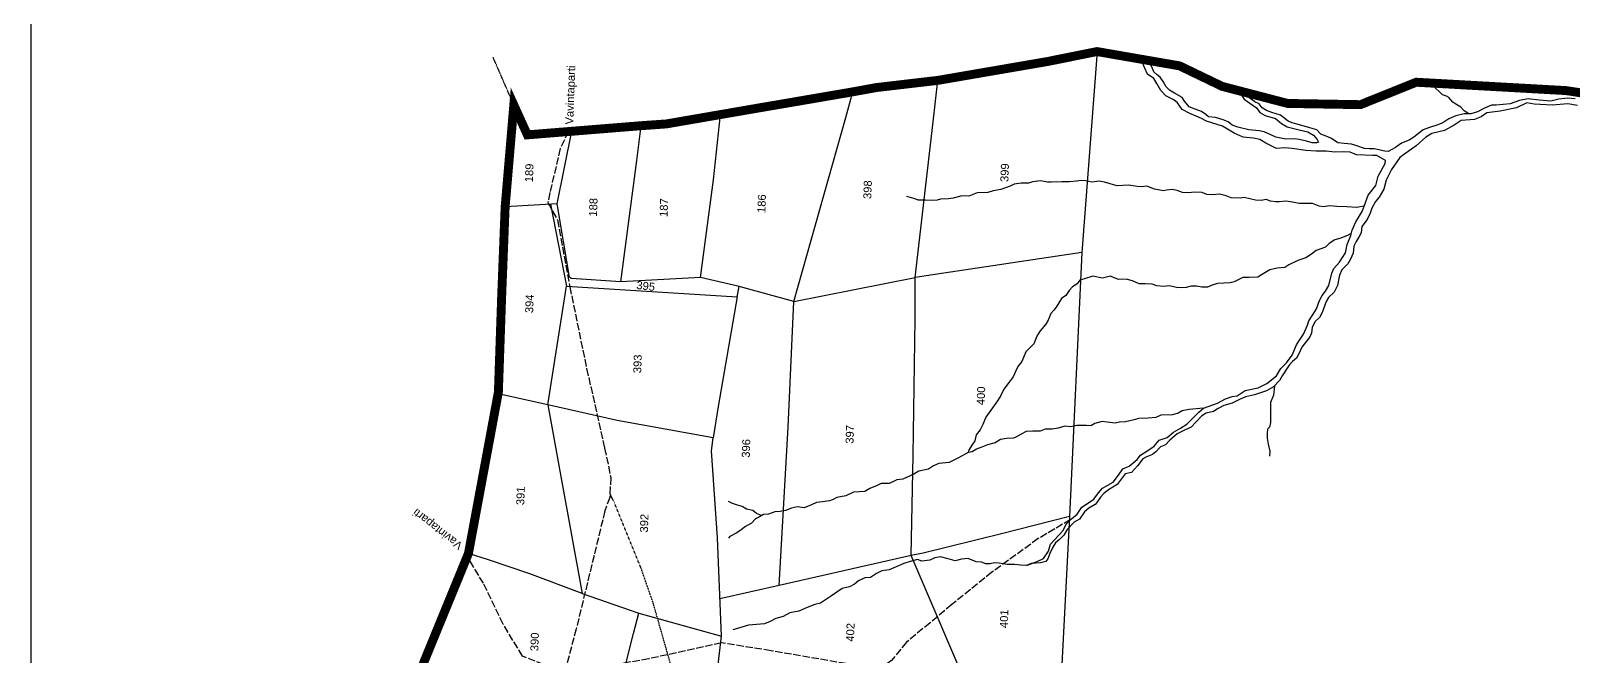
# Model space of a CAD drawing. Header units: inches. Extents: x 342704 to 348847, y 1587316 to 1596013.
# Drawn here: x 342704 to 345213, y 1593498 to 1594515 of the extents above; entities that cross this region are included whole.
import ezdxf

# ---------------------------------------------------------------- set-up
doc = ezdxf.new("R2010")
doc.units = ezdxf.units.IN
doc.header["$MEASUREMENT"] = 0
for name, pattern in [('ACAD_ISO02W100', [15, 12, -3]), ('ACAD_ISO03W100', [30, 12, -18]), ('ACAD_ISO07W100', [3, 0, -3]), ('BORDER', [1.75, 0.5, -0.25, 0.5, -0.25, 0, -0.25])]:
    doc.linetypes.add(name, pattern=pattern)
for name, color, linetype in [('C LINE COO', 6, 'Continuous'), ('CARTTRACK', 30, 'ACAD_ISO02W100'), ('NALA', 4, 'Continuous'), ('SURVEY_BND', 7, 'Continuous'), ('SURVEY_NO', 7, 'Continuous')]:
    doc.layers.add(name, color=color, linetype=linetype)
doc.layers.add('FOOTPATH', color=150, linetype='ACAD_ISO07W100', lineweight=30)
doc.layers.add('VILL_BOUNDARY', color=6, linetype='BORDER', lineweight=30)
doc.styles.get("Standard").update_dxf_attribs({"font": 'arial.ttf'})

msp = doc.modelspace()

# ---------------------------------------------------------------- linework, layer by layer
at = {"layer": 'C LINE COO', "color": 0}
msp.add_lwpolyline([(348846.6, 1587316.4), (348846.6, 1596013.3), (342704, 1596013.3), (342704, 1587316.4), (348846.6, 1587316.4)], dxfattribs=at)
at = {"layer": 'CARTTRACK'}
for points in [[(343578.6, 1594351.2), (343565.3, 1594323.6), (343548.5, 1594252), (343545.1, 1594235.7), (343552.8, 1594221.5), (343561, 1594207.4), (343580.8, 1594098.4), (343608.2, 1593965.6), (343637.5, 1593836.3), (343647.4, 1593788.6), (343645.8, 1593756.1), (343637.9, 1593734.2), (343591.2, 1593542.1), (343564.2, 1593441.1)], [(344395.5, 1593719.9), (344342.9, 1593689), (344267.6, 1593634.4), (344202.5, 1593581.9), (344167, 1593552.1), (344128.7, 1593520.7), (344104.1, 1593490.5), (344082.6, 1593476), (344030.2, 1593485.7), (343908.2, 1593506.6), (343827.5, 1593519.5), (343709.4, 1593493.5), (343619.9, 1593477.9), (343573.9, 1593473.4), (343538.5, 1593484.3), (343503.8, 1593497.8), (343472.4, 1593550), (343440.3, 1593616.3), (343413.9, 1593660.1)]]:
    msp.add_lwpolyline(points, dxfattribs=at)
at = {"layer": 'FOOTPATH', "ltscale": 0.002}
msp.add_lwpolyline([(343745.6, 1593482.2), (343716.1, 1593585.5), (343696.1, 1593642.6), (343653.2, 1593747.7), (343646.1, 1593762.4)], dxfattribs=at)
at = {"layer": 'NALA'}
for points in [[(345220, 1594393.5), (345204.7, 1594396), (345178.8, 1594394), (345149.8, 1594395.7), (345138, 1594397.7), (345120.8, 1594389.9), (345094.3, 1594384.3), (345072.9, 1594381.5), (345063.7, 1594375.1), (345052.9, 1594371), (345030.8, 1594369.1), (345019.6, 1594361.7), (345003.7, 1594353.1), (344983.4, 1594347.8), (344973.6, 1594342.1), (344957.7, 1594328.2), (344937.4, 1594313.5), (344931, 1594308.9), (344917.4, 1594289.2), (344909.2, 1594272.1), (344905.4, 1594257.7), (344897.5, 1594244.2), (344891.5, 1594237.5), (344885.6, 1594226.5), (344882.8, 1594218.4), (344878.2, 1594208.3), (344869.1, 1594196.8), (344868, 1594186.5), (344865, 1594180.2), (344859.9, 1594172.3), (344856.6, 1594164.5), (344855.1, 1594153.4), (344850.7, 1594143.4), (344846.7, 1594136.2), (344841.7, 1594131), (344837, 1594126.2), (344833.2, 1594117.5), (344831.8, 1594112.1), (344829.5, 1594100.6), (344824.2, 1594089.8), (344815.3, 1594081.2), (344811.2, 1594074.7), (344804.8, 1594057), (344800.5, 1594048.9), (344793.3, 1594042.1), (344788.6, 1594032.8), (344787.2, 1594023.3), (344784.3, 1594016.4), (344779.2, 1594010.3), (344771.7, 1594000.5), (344766.7, 1593989.6), (344763.1, 1593982.7), (344756.4, 1593977), (344751.2, 1593971), (344739.9, 1593953.6), (344735.6, 1593946.4), (344725.5, 1593936.1), (344714.1, 1593929.5), (344694.5, 1593923.1), (344679.9, 1593919.7), (344669.2, 1593914.8), (344658.4, 1593909.5), (344644.7, 1593905.8), (344635.7, 1593900.6), (344627.9, 1593895.7), (344616.2, 1593893), (344608.9, 1593889), (344599.8, 1593879.2), (344591.8, 1593870.2), (344580.7, 1593865.3), (344569, 1593859.7), (344556.4, 1593848.8), (344550, 1593841.7), (344541.6, 1593838.2), (344534.4, 1593830.4), (344528.8, 1593825.7), (344517.8, 1593821.5), (344513.2, 1593818.6), (344504.2, 1593807.4), (344494.5, 1593796.8), (344484.2, 1593794.5), (344476.2, 1593783.8), (344471.4, 1593777.3), (344457.4, 1593768.2), (344449.8, 1593762.5), (344444.1, 1593756.2), (344438.3, 1593747.8), (344435.5, 1593744.3), (344425, 1593738.6), (344418.4, 1593732.6), (344409.8, 1593720.6), (344401.2, 1593715.8), (344389.9, 1593703.9), (344384.4, 1593694.6), (344377.7, 1593687.7), (344370.8, 1593682), (344366.6, 1593675), (344362, 1593664.8), (344358.4, 1593656), (344355.3, 1593651.9), (344346.5, 1593649.4), (344331.6, 1593648.3), (344323.8, 1593645.5), (344341.3, 1593652), (344351.2, 1593656.6), (344359.5, 1593668.7), (344363, 1593679.8), (344370, 1593687.6), (344383.2, 1593702.2), (344388.3, 1593712.5), (344396.9, 1593721.4), (344406.3, 1593728.6), (344413.9, 1593740.2), (344421.2, 1593745.3), (344433.1, 1593753.2), (344440.9, 1593763.3), (344447.3, 1593771), (344464.6, 1593781), (344473.4, 1593792.4), (344480.4, 1593802.3), (344490.9, 1593807), (344503.6, 1593817.7), (344509.4, 1593824.7), (344519.7, 1593831.1), (344531.6, 1593839.4), (344539.9, 1593849.3), (344552.5, 1593853.6), (344562.9, 1593862.3), (344574.1, 1593868.9), (344584.4, 1593875.3), (344604.1, 1593894.7), (344611.5, 1593901), (344634.5, 1593909.3), (344647.4, 1593916.5), (344658.6, 1593920.2), (344666.5, 1593921.5), (344679.8, 1593930.1), (344700.8, 1593934.4), (344714.8, 1593941.1), (344730.5, 1593953.9), (344737.5, 1593966), (344746.7, 1593974.9), (344756.1, 1593987.3), (344763, 1594004.3), (344768, 1594011.9), (344774.7, 1594021.7), (344781.2, 1594036.5), (344783.2, 1594043.2), (344790.2, 1594054.1), (344795.5, 1594062.9), (344800.3, 1594076.3), (344804.7, 1594084.6), (344810.4, 1594091.8), (344815.4, 1594100.5), (344820.5, 1594120.7), (344824, 1594128.5), (344833.2, 1594138.7), (344842.8, 1594153.9), (344845.4, 1594167.4), (344851.4, 1594182.1), (344853.8, 1594190.8), (344859.4, 1594204.2), (344869.8, 1594221.1), (344872.9, 1594229.6), (344879.6, 1594247.6), (344892.4, 1594263.4), (344896.1, 1594278.6), (344907.5, 1594299.1), (344907.7, 1594304), (344893.7, 1594312), (344887, 1594312.2), (344860.5, 1594313.2), (344850.6, 1594317.8), (344840, 1594318.1), (344825.6, 1594317.5), (344811.5, 1594319.1), (344794.9, 1594319.4), (344778.5, 1594320.2), (344756, 1594323.8), (344743.9, 1594324.5), (344730.6, 1594323.7), (344713.4, 1594332.2), (344703.6, 1594338), (344692.9, 1594340.4), (344676.1, 1594342.3), (344661.5, 1594348.8), (344651, 1594355.3), (344642.5, 1594359.8), (344616.7, 1594368.1), (344608.3, 1594372.4), (344599.8, 1594376), (344589.6, 1594380.5), (344577.3, 1594386.9), (344569.2, 1594398), (344563.6, 1594402.9), (344550.5, 1594409.1), (344542.5, 1594417.7), (344535.8, 1594429.6), (344530.8, 1594437.7), (344520.8, 1594444.7), (344515.9, 1594455.2), (344512.1, 1594464.1), (344510.5, 1594468.8)], [(344668.6, 1594417.7), (344678.1, 1594403.8), (344697.9, 1594390), (344703.5, 1594381.9), (344712, 1594377.4), (344728.9, 1594372.3), (344738.7, 1594364), (344747.9, 1594358.8), (344767.2, 1594353.8), (344781.4, 1594350.8), (344790.7, 1594345.2), (344796.5, 1594338.1), (344798.8, 1594333.7), (344795.5, 1594332.7), (344788.4, 1594332.9), (344779.6, 1594335.8), (344767.4, 1594338.5), (344759, 1594339.2), (344745.8, 1594338.8), (344729.3, 1594342.3), (344721.4, 1594345.8), (344710.5, 1594350.8), (344702.5, 1594352.6), (344685.3, 1594353.7), (344667.4, 1594358.1), (344658.4, 1594361.6), (344652.1, 1594366.9), (344643.6, 1594370), (344631.5, 1594373.8), (344620.1, 1594375.3), (344615.5, 1594378.7), (344608.5, 1594383.8), (344598.3, 1594387.7), (344588.4, 1594391.2), (344580.6, 1594400.8), (344577.2, 1594406.4), (344564.5, 1594413.7), (344556.3, 1594418.5), (344551.1, 1594423.7), (344546.2, 1594432.8), (344541.1, 1594439.4), (344536.5, 1594443.7), (344530.7, 1594448.2), (344527.5, 1594456.7), (344524.2, 1594462.5), (344522.6, 1594466.7)], [(345216.2, 1594404.2), (345204.7, 1594405.4), (345190, 1594403.7), (345176.7, 1594400.5), (345158, 1594402.4), (345140.2, 1594404.2), (345125.9, 1594401.5), (345110.6, 1594396.1), (345088, 1594393.9), (345080.5, 1594394), (345068.8, 1594389.2), (345057.4, 1594383.2), (345046.5, 1594379.9), (345035.7, 1594380), (345022.4, 1594376.9), (345011.1, 1594372.1), (345001.4, 1594365.4), (344991.6, 1594361.3), (344979.4, 1594357.9), (344969.1, 1594354), (344954.1, 1594342.2), (344946.6, 1594337.4), (344933.7, 1594332.1), (344924.2, 1594325.1), (344912.4, 1594318.6), (344906.9, 1594319), (344889.2, 1594323.3), (344881.4, 1594323.2), (344873.6, 1594323.5), (344861.1, 1594327.8), (344852.7, 1594330.8), (344840.4, 1594331.6), (344830.2, 1594332.6), (344820, 1594339.8), (344811.3, 1594343.6), (344802.6, 1594347.1), (344796.1, 1594354.2), (344784.7, 1594357.4), (344767.8, 1594362.2), (344756.1, 1594365.3), (344749.4, 1594367.9), (344742.1, 1594373.8), (344736.9, 1594377.8), (344722.7, 1594381.9), (344714.1, 1594385.4), (344707.4, 1594390), (344702.4, 1594396), (344695.5, 1594399.6), (344685.4, 1594406.7), (344680.4, 1594411.3), (344677.7, 1594415.4)], [(345043.2, 1594379.9), (345035.7, 1594384.7), (345030.3, 1594391.1), (345022.5, 1594395.6), (345017.3, 1594399), (345010.7, 1594406.5), (345007, 1594408.6), (345000.5, 1594410.7), (344996.2, 1594415.1), (344989.1, 1594421.9), (344984.3, 1594426.6), (344982.6, 1594430)], [(344872.9, 1594229.6), (344860.8, 1594227.5), (344844.9, 1594228.6), (344828.8, 1594229.1), (344817, 1594230.2), (344807, 1594228.6), (344800.2, 1594229.7), (344788.9, 1594233.9), (344778.9, 1594234.3), (344767.5, 1594234.4), (344756.4, 1594236.2), (344745.5, 1594238.1), (344735.2, 1594236.9), (344728.8, 1594237), (344720.6, 1594237.9), (344713.7, 1594240.4), (344705.4, 1594238.9), (344696.1, 1594239.7), (344678, 1594243.9), (344671.4, 1594243), (344657, 1594243.4), (344648.8, 1594246.6), (344637.6, 1594249.4), (344625.8, 1594248.3), (344617.2, 1594248.8), (344609.7, 1594252), (344597.3, 1594252.6), (344587.2, 1594251.4), (344577.6, 1594252.3), (344568.8, 1594255.2), (344561, 1594257), (344551.5, 1594255.7), (344546.6, 1594255), (344532.2, 1594257.7), (344519.6, 1594262.2), (344511.3, 1594261.5), (344504.1, 1594261.6), (344490.2, 1594263.8), (344480.7, 1594263.2), (344471.1, 1594262.7), (344459.7, 1594265.9), (344450.9, 1594269), (344442, 1594270.3), (344429.9, 1594268.6), (344420.5, 1594270.9), (344412.5, 1594271.8), (344405.4, 1594270.2), (344393.9, 1594269.5), (344381.5, 1594269.5), (344363.9, 1594268.8), (344358, 1594269.1), (344346.7, 1594271.2), (344333.3, 1594269.4), (344326.9, 1594267), (344314.9, 1594267), (344303.9, 1594265.4), (344297, 1594262.1), (344281.8, 1594257), (344269.8, 1594255), (344260.7, 1594252.3), (344243.5, 1594251.4), (344230.1, 1594246.1), (344218.4, 1594246.8), (344204.4, 1594242.8), (344196.7, 1594241.6), (344183.8, 1594241), (344178.4, 1594239.6), (344169.3, 1594239.2), (344159.3, 1594239.6), (344148.2, 1594239.3), (344140.6, 1594242.5), (344129.1, 1594245.7)], [(344852.2, 1594185.1), (344847, 1594182.9), (344835, 1594177.9), (344825.2, 1594174.9), (344816.3, 1594168.9), (344810.3, 1594163.2), (344795.3, 1594157.5), (344787.2, 1594151.5), (344778.4, 1594145.8), (344765.2, 1594141.5), (344750.7, 1594134.2), (344744.3, 1594130.1), (344731.6, 1594129.1), (344719.5, 1594126.3), (344705.9, 1594118), (344700.2, 1594114.5), (344685.9, 1594113.7), (344676, 1594113.9), (344661.4, 1594106.9), (344654.9, 1594104.9), (344634.4, 1594104.1), (344625.7, 1594101.2), (344618.3, 1594098.2), (344609.1, 1594098.2), (344600.3, 1594099.9), (344591.6, 1594099.7), (344583.4, 1594097.6), (344576, 1594096.7), (344567.6, 1594097.4), (344555.8, 1594100.2), (344547, 1594098.9), (344536, 1594100.4), (344528.5, 1594103.1), (344516.8, 1594103.2), (344506.9, 1594103.5), (344496.4, 1594108.2), (344485.8, 1594110.8), (344474.1, 1594110.6), (344466.4, 1594113.1), (344460.2, 1594115.8), (344453.9, 1594114.1), (344447.5, 1594112.5), (344431.5, 1594115.7), (344418.3, 1594111.7), (344410.4, 1594109.3), (344406.1, 1594103.6), (344398.7, 1594098.8), (344393.4, 1594092.5), (344388, 1594084.6), (344380.7, 1594079.5), (344371.9, 1594065.6), (344368.1, 1594060.8), (344363.2, 1594055.3), (344359.2, 1594044.3), (344355.5, 1594037.6), (344346, 1594027.1), (344340.8, 1594018.3), (344335.6, 1594005.9), (344329.8, 1593999.9), (344322.6, 1593993.1), (344316, 1593977.4), (344309.7, 1593969.1), (344306.2, 1593961.9), (344302.1, 1593952), (344295.4, 1593943.6), (344287.1, 1593932), (344282.1, 1593921.9), (344276.5, 1593913.4), (344257.7, 1593886.7), (344252.8, 1593874.9), (344248.3, 1593865.9), (344241.9, 1593857.9), (344239.9, 1593847.9), (344235.1, 1593841), (344230.7, 1593834), (344228.7, 1593828.9), (344213.3, 1593820.5), (344198.2, 1593813.1), (344181.1, 1593811.3), (344172.3, 1593807.2), (344164.4, 1593802), (344148.6, 1593798.6), (344140.3, 1593793.9), (344122.8, 1593785.7), (344112.8, 1593784.9), (344108.4, 1593782.4), (344100.3, 1593778.9), (344087.6, 1593778.6), (344080.7, 1593775.7), (344069, 1593770.7), (344060.7, 1593765.7), (344042.2, 1593764.7), (344029.8, 1593758.8), (344015, 1593755.9), (344009.4, 1593752.9), (344003.3, 1593750.6), (343991.7, 1593748.8), (343982.4, 1593747.6), (343973.9, 1593744.1), (343962.1, 1593739.3), (343951.4, 1593740.7), (343941.5, 1593738.4), (343931.8, 1593734.6), (343922.9, 1593733.1), (343914.2, 1593732.4), (343903.9, 1593728.7), (343895.7, 1593728.5), (343889.5, 1593724.6), (343883, 1593721.3), (343876.4, 1593714), (343866.5, 1593708.9), (343857.5, 1593701.8), (343851.4, 1593697.9), (343841, 1593692.4), (343839.1, 1593689.8)], [(344727, 1593937.7), (344725.9, 1593922.6), (344721, 1593910.5), (344721, 1593892.6), (344720.5, 1593878), (344719.2, 1593870.1), (344716.1, 1593867), (344715.6, 1593860.8), (344715.1, 1593852.3), (344717, 1593842.4), (344719.8, 1593831.1), (344719.1, 1593823.4)], [(344611.5, 1593901), (344588.5, 1593898.9), (344576.9, 1593897.1), (344570.6, 1593892.9), (344561.4, 1593890.6), (344542.5, 1593889.6), (344534.2, 1593886), (344522, 1593885), (344506, 1593884.2), (344499.2, 1593882.1), (344484.6, 1593879), (344475, 1593878.6), (344467.9, 1593876.9), (344455, 1593878.3), (344446.7, 1593879.3), (344435.2, 1593876.2), (344428.6, 1593872.5), (344421.5, 1593872.8), (344411.7, 1593872.8), (344405.8, 1593873), (344395.4, 1593871.1), (344386.3, 1593871.7), (344375.3, 1593868.8), (344365.4, 1593866.8), (344354.2, 1593867.3), (344346, 1593863.6), (344334.3, 1593863.8), (344323, 1593863.2), (344314.9, 1593858.8), (344306.2, 1593854.3), (344302.5, 1593852.6), (344291.3, 1593852), (344281.4, 1593850), (344272.7, 1593845), (344260.6, 1593841.5), (344249.4, 1593837), (344242.7, 1593834.5), (344235.6, 1593830.3), (344228.7, 1593828.9)], [(343892.6, 1593726.5), (343884.7, 1593730.1), (343878.5, 1593734.9), (343868.1, 1593737.2), (343861.2, 1593741.2), (343853.6, 1593743.7), (343845.3, 1593746), (343838.8, 1593749.2)], [(344323.8, 1593645.5), (344314.3, 1593646.1), (344304.5, 1593647.1), (344292.5, 1593646.8), (344279.5, 1593649), (344272.2, 1593649.4), (344264.2, 1593647.8), (344257.2, 1593648.1), (344251.3, 1593650.5), (344241.7, 1593651), (344228.7, 1593656.5), (344218.1, 1593655.8), (344207.5, 1593652.8), (344196.5, 1593656.3), (344184, 1593659.2), (344174.4, 1593657.7), (344166.6, 1593653.9), (344153.7, 1593652.3), (344146.2, 1593654.8), (344134.8, 1593651.7), (344124.3, 1593648.7), (344111.6, 1593643.1), (344100.1, 1593638.1), (344088.7, 1593636.6), (344079.5, 1593632.3), (344070.2, 1593626), (344060.9, 1593625), (344050.7, 1593620.6), (344043.7, 1593615.1), (344036, 1593610.4), (344023.9, 1593607.8), (344006.3, 1593595.8), (343988.7, 1593583.9), (343979.7, 1593582.1), (343966.9, 1593577.2), (343953.6, 1593571), (343938.5, 1593568.4), (343927.9, 1593562.1), (343916.1, 1593559), (343907, 1593554.2), (343897.5, 1593550.4), (343871.4, 1593548.4), (343846.2, 1593540.9)]]:
    msp.add_lwpolyline(points, dxfattribs=at)
at = {"layer": 'SURVEY_BND'}
for points in [[(344438.5, 1594481.3), (344413.9, 1594154.5), (344189.2, 1594120.9), (344142.4, 1594113.8), (344172, 1594367.1), (344179.5, 1594434.4)], [(343945.2, 1594074.8), (344029.8, 1594374.2), (344041.1, 1594415.8)], [(343793.2, 1594113.5), (343663.8, 1594106.6), (343690.1, 1594303.9), (343696.9, 1594360.7)], [(343945.2, 1594074.8), (343856.5, 1594099.4), (343793.2, 1594113.5), (343814.5, 1594272.8), (343826.2, 1594378.9)], [(343663.8, 1594106.6), (343583.2, 1594112.4), (343580.1, 1594114.5), (343560.2, 1594233.8), (343584, 1594351.6)], [(343560.2, 1594233.8), (343475.6, 1594228.5)], [(343549.4, 1594233.1), (343575.4, 1594099.9), (343853, 1594082.3), (343856.5, 1594099.4)], [(344413.9, 1594154.5), (344393.8, 1593725.1), (344283.3, 1593696.8), (344155.5, 1593665.2), (344136.3, 1593661.8), (344139.5, 1593824.6), (344142.6, 1594046.1), (344142.4, 1594113.8)], [(344136.3, 1593661.8), (343921.4, 1593612.8), (343936.2, 1593870.2), (343945.2, 1594074.8), (344142.4, 1594113.8)], [(343853, 1594082.3), (343822.2, 1593904.1), (343814.3, 1593853.2), (343658, 1593881.3), (343545.3, 1593906.7), (343575.4, 1594099.9)], [(343545.3, 1593906.7), (343464.2, 1593924.7)], [(343545.3, 1593906.7), (343566.1, 1593790.3), (343601.1, 1593599.5), (343516, 1593632), (343448.4, 1593654.4), (343415.9, 1593664.9)], [(343601.1, 1593599.5), (343693.3, 1593568), (343827.6, 1593530.6), (343820.9, 1593690.2), (343811.5, 1593831.7), (343814.3, 1593853.2)], [(344393.8, 1593725.1), (344379, 1593442.7), (344233.1, 1593434.9), (344136.3, 1593661.8)], [(343921.4, 1593612.8), (343825.1, 1593590.9)], [(343819.8, 1593465.8), (343813.1, 1593417.6), (343800.8, 1593313.6), (343796.1, 1593279.5), (343688.2, 1593325.4), (343637, 1593346.9), (343684.4, 1593534.6), (343693.3, 1593568)], [(344233.1, 1593434.9), (344038.8, 1593449.4), (343892.5, 1593459.5), (343819.8, 1593465.8), (343827.6, 1593530.6)]]:
    msp.add_lwpolyline(points, dxfattribs=at)
at = {"layer": 'VILL_BOUNDARY', "color": 6, "linetype": 'ACAD_ISO03W100', "lineweight": -2, "ltscale": 3, "const_width": 14.5}
msp.add_lwpolyline([(343341.9, 1593484.5), (343415.9, 1593664.9), (343464.6, 1593927.2), (343469.9, 1594081.9), (343475.6, 1594228.5), (343489.7, 1594394.4), (343511.8, 1594345.8), (343696.9, 1594360.7), (343738, 1594363.6), (343876.3, 1594387.5), (344036.9, 1594415), (344079.2, 1594422.7), (344179.5, 1594434.4), (344358, 1594465.1), (344438.5, 1594481.3), (344572.9, 1594458), (344642.3, 1594424.6), (344748.6, 1594396.9), (344867.1, 1594394.9), (344957.8, 1594431.4), (345201.5, 1594417.8), (345498, 1594373.1)], dxfattribs=at)
at = {"layer": 'VILL_BOUNDARY'}
msp.add_lwpolyline([(343489.7, 1594394.4), (343456, 1594472)], dxfattribs=at)

# ---------------------------------------------------------------- texts
at = {"layer": 'SURVEY_NO'}
for s, height, rotation, p in [('Vavintaparti', 13.015, 87.9733, (343586.3, 1594362.4)), ('189', 13.02, 87.9733, (343520.7, 1594268.5)), ('399', 13.02, 87.9733, (344294.2, 1594268.9)), ('398', 13.02, 87.9733, (344071.2, 1594241.2)), ('188', 13.02, 87.9733, (343624.9, 1594212.6)), ('187', 13.02, 87.9733, (343739.8, 1594212)), ('186', 13.02, 87.9733, (343898.9, 1594218.5)), ('394', 13.02, 87.9733, (343521.1, 1594055.6)), ('395', 13.02, 353.4003, (343688.5, 1594095.3)), ('393', 13.02, 87.9733, (343696.9, 1593957.9)), ('400', 13.02, 87.9733, (344255.6, 1593905.9)), ('397', 13.02, 87.9733, (344042.3, 1593843.2)), ('396', 13.02, 87.9733, (343873.5, 1593820.4)), ('391', 13.02, 87.9733, (343506.6, 1593743.3)), ('Vavintaparti', 13.015, 142.4046, (343407.6, 1593680.1)), ('392', 13.02, 87.9733, (343707.8, 1593698.7)), ('401', 13.02, 87.9733, (344293.3, 1593543.3)), ('390', 13.02, 87.9733, (343529.5, 1593505.7)), ('402', 13.02, 87.9733, (344043.1, 1593521.2))]:
    msp.add_text(s, height=height, rotation=rotation, dxfattribs=at).set_placement(p)

doc.saveas('drawing.dxf')
